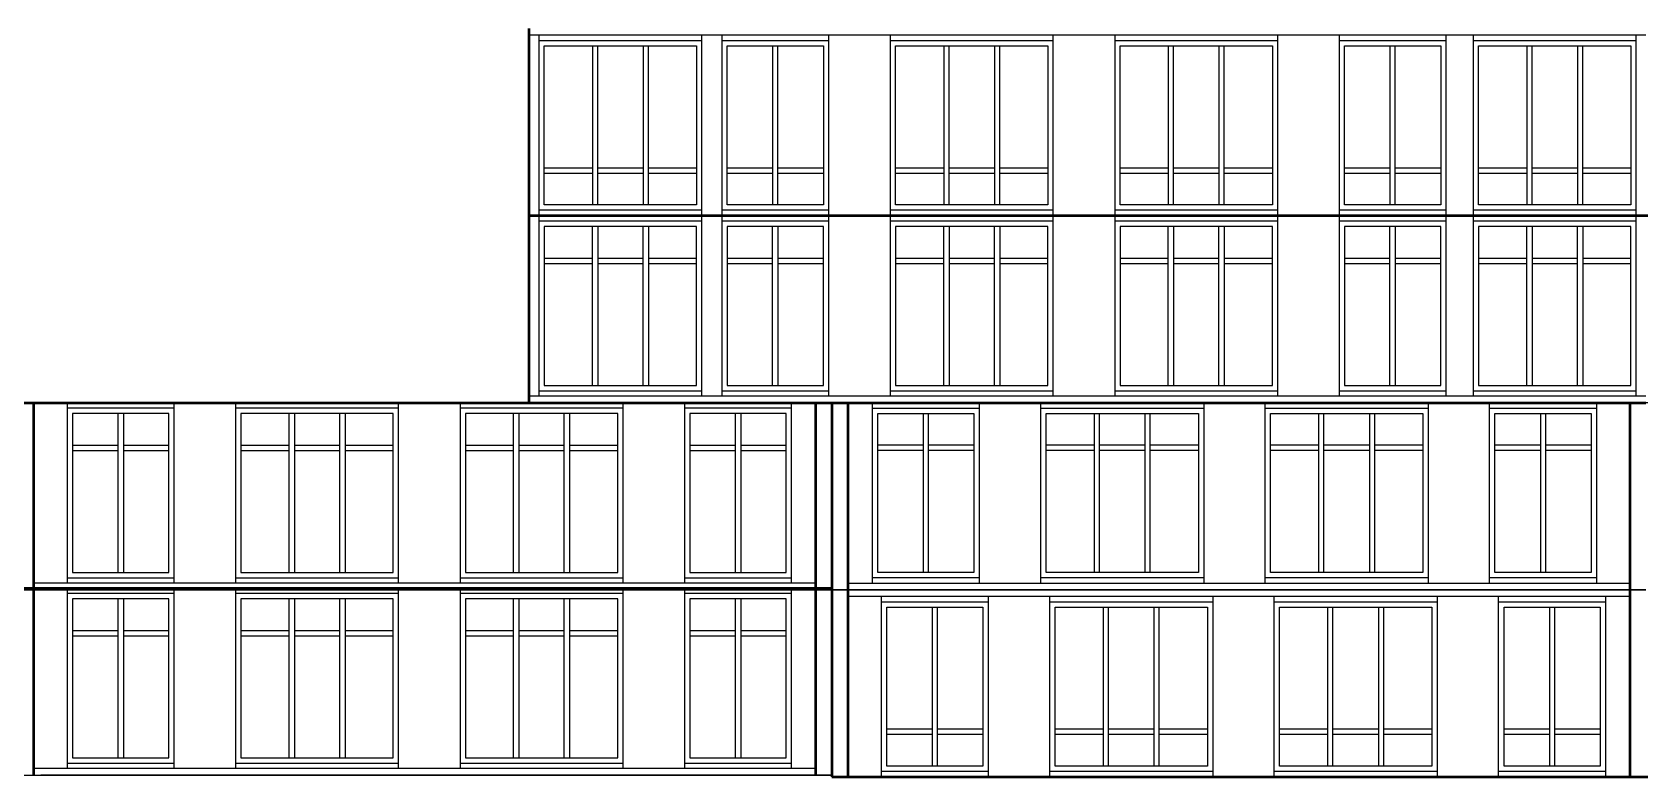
# Model space of a CAD drawing. Header units: centimetres. Extents: x 101 to 201, y 97 to 167.
# Drawn here: x 163.3 to 171.88, y 114.75 to 118.72 of the extents above; entities that cross this region are included whole.
import ezdxf

# ---------------------------------------------------------------- set-up
doc = ezdxf.new("R2010")
doc.units = ezdxf.units.CM
doc.layers.add('corte', color=1, linetype='Continuous')
doc.layers.add('grabado', color=5, linetype='Continuous')

msp = doc.modelspace()

# ---------------------------------------------------------------- linework, layer by layer
at = {"layer": 'corte', "lineweight": 50}
for p, q in [((165.9555, 116.7445), (165.9555, 118.7415)), ((165.9555, 117.7436), (184.7697, 117.7418)), ((163.2269, 116.7445), (171.9126, 116.7445)), ((167.5698, 116.7451), (167.5698, 114.7486)), ((163.2269, 115.7553), (167.5698, 115.7553)), ((167.5698, 114.7486), (189.1126, 114.748))]:
    msp.add_line(p, q, dxfattribs=at)
at = {"layer": 'corte'}
for p, q in [((167.8482, 117.7424), (167.814, 117.7424)), ((168.9174, 117.7424), (168.8832, 117.7424)), ((169.9866, 117.7424), (169.9524, 117.7424)), ((164.356, 116.7445), (164.3218, 116.7445)), ((165.4252, 116.7445), (165.391, 116.7445)), ((165.9555, 116.7445), (171.9126, 116.7445)), ((166.4944, 116.7445), (166.4602, 116.7445)), ((184.7697, 116.7439), (166.8427, 116.7445)), ((167.4922, 116.7445), (167.4922, 116.7451)), ((163.2269, 115.7465), (171.9126, 115.7465)), ((164, 115.7465), (164, 115.7472)), ((164.356, 115.7553), (164.3218, 115.7553)), ((165.4252, 115.7553), (165.391, 115.7553)), ((166.4944, 115.7553), (166.4602, 115.7553)), ((171.9126, 115.7465), (167.5698, 115.7465)), ((168.3428, 115.7465), (168.3429, 115.7459)), ((171.1395, 115.7465), (171.1395, 115.7472)), ((163.2269, 114.7574), (167.5698, 114.7574)), ((167.5698, 114.7574), (163.3505, 114.7574)), ((164, 114.7574), (164, 114.758)), ((168.6988, 114.7486), (168.6646, 114.7486)), ((169.768, 114.7486), (169.7338, 114.7486)), ((170.8372, 114.7486), (170.803, 114.7486))]:
    msp.add_line(p, q, dxfattribs=at)
at = {"layer": 'grabado'}
for p, q in [((171.9126, 118.7057), (165.9555, 118.7057)), ((166.0067, 118.7057), (166.0067, 116.7803)), ((166.8764, 116.7803), (166.8764, 118.7057)), ((166.9828, 118.7057), (166.9828, 116.7803)), ((167.5531, 116.7803), (167.5531, 118.7057)), ((167.881, 118.7057), (167.881, 116.7803)), ((168.7506, 116.7803), (168.7506, 118.7057)), ((169.0785, 118.7057), (169.0785, 116.7803)), ((169.9481, 116.7803), (169.9481, 118.7057)), ((170.276, 118.7057), (170.276, 116.7803)), ((170.8462, 116.7803), (170.8462, 118.7057)), ((170.9913, 118.7057), (170.9913, 116.7803)), ((171.8609, 116.7803), (171.8609, 118.7057)), ((166.0067, 118.6772), (166.8764, 118.6772)), ((166.0353, 117.8006), (166.0353, 118.6487)), ((166.0353, 118.6487), (166.8479, 118.6487)), ((166.2919, 118.6487), (166.2919, 117.8006)), ((166.3204, 117.8006), (166.3204, 118.6487)), ((166.5627, 118.6487), (166.5627, 117.8006)), ((166.5912, 117.8006), (166.5912, 118.6487)), ((166.8479, 118.6487), (166.8479, 117.8006)), ((166.9828, 118.6772), (167.5531, 118.6772)), ((167.0113, 117.8006), (167.0113, 118.6487)), ((167.0113, 118.6487), (167.5246, 118.6487)), ((167.2537, 118.6487), (167.2537, 117.8006)), ((167.2822, 117.8006), (167.2822, 118.6487)), ((167.5246, 118.6487), (167.5246, 117.8006)), ((167.881, 118.6772), (168.7506, 118.6772)), ((167.9095, 117.8006), (167.9095, 118.6487)), ((167.9095, 118.6487), (168.7221, 118.6487)), ((168.1661, 118.6487), (168.1661, 117.8006)), ((168.1946, 117.8006), (168.1946, 118.6487)), ((168.4369, 118.6487), (168.4369, 117.8006)), ((168.4655, 117.8006), (168.4655, 118.6487)), ((168.7221, 118.6487), (168.7221, 117.8006)), ((169.0785, 118.6772), (169.9481, 118.6772)), ((169.107, 117.8006), (169.107, 118.6487)), ((169.107, 118.6487), (169.9196, 118.6487)), ((169.3636, 118.6487), (169.3636, 117.8006)), ((169.3921, 117.8006), (169.3921, 118.6487)), ((169.6344, 118.6487), (169.6344, 117.8006)), ((169.663, 117.8006), (169.663, 118.6487)), ((169.9196, 118.6487), (169.9196, 117.8006)), ((170.276, 118.6772), (170.8462, 118.6772)), ((170.3045, 118.6487), (170.8177, 118.6487)), ((170.3045, 117.8006), (170.3045, 118.6487)), ((170.5468, 118.6487), (170.5468, 117.8006)), ((170.5753, 117.8006), (170.5753, 118.6487)), ((170.8177, 118.6487), (170.8177, 117.8006)), ((170.9913, 118.6772), (171.8609, 118.6772)), ((171.0198, 117.8006), (171.0198, 118.6487)), ((171.0198, 118.6487), (171.8324, 118.6487)), ((171.2764, 118.6487), (171.2764, 117.8006)), ((171.3049, 117.8006), (171.3049, 118.6487)), ((171.5473, 118.6487), (171.5473, 117.8006)), ((171.5758, 117.8006), (171.5758, 118.6487)), ((171.8324, 118.6487), (171.8324, 117.8006)), ((166.0353, 117.9986), (166.2919, 117.9986)), ((166.0353, 117.9701), (166.2919, 117.9701)), ((166.3204, 117.9986), (166.5627, 117.9986)), ((166.3204, 117.9701), (166.5627, 117.9701)), ((166.5912, 117.9986), (166.8479, 117.9986)), ((166.5912, 117.9701), (166.8479, 117.9701)), ((167.0113, 117.9986), (167.2537, 117.9986)), ((167.0113, 117.9701), (167.2537, 117.9701)), ((167.2822, 117.9986), (167.5246, 117.9986)), ((167.2822, 117.9701), (167.5246, 117.9701)), ((167.9095, 117.9986), (168.1661, 117.9986)), ((167.9095, 117.9701), (168.1661, 117.9701)), ((168.1946, 117.9986), (168.4369, 117.9986)), ((168.1946, 117.9701), (168.4369, 117.9701)), ((168.4655, 117.9986), (168.7221, 117.9986)), ((168.4655, 117.9701), (168.7221, 117.9701)), ((169.107, 117.9986), (169.3636, 117.9986)), ((169.107, 117.9701), (169.3636, 117.9701)), ((169.3921, 117.9986), (169.6344, 117.9986)), ((169.3921, 117.9701), (169.6344, 117.9701)), ((169.663, 117.9986), (169.9196, 117.9986)), ((169.663, 117.9701), (169.9196, 117.9701)), ((170.3045, 117.9986), (170.5468, 117.9986)), ((170.3045, 117.9701), (170.5468, 117.9701)), ((170.5753, 117.9986), (170.8177, 117.9986)), ((170.5753, 117.9701), (170.8177, 117.9701)), ((171.0198, 117.9986), (171.2764, 117.9986)), ((171.0198, 117.9701), (171.2764, 117.9701)), ((171.3049, 117.9986), (171.5473, 117.9986)), ((171.3049, 117.9701), (171.5473, 117.9701)), ((171.5758, 117.9986), (171.8324, 117.9986)), ((171.5758, 117.9701), (171.8324, 117.9701)), ((166.8764, 117.7721), (166.0067, 117.7721)), ((166.8479, 117.8006), (166.0353, 117.8006)), ((167.5531, 117.7721), (166.9828, 117.7721)), ((167.5246, 117.8006), (167.0113, 117.8006)), ((168.7506, 117.7721), (167.881, 117.7721)), ((168.7221, 117.8006), (167.9095, 117.8006)), ((169.9481, 117.7721), (169.0785, 117.7721)), ((169.9196, 117.8006), (169.107, 117.8006)), ((170.8462, 117.7721), (170.276, 117.7721)), ((170.8177, 117.8006), (170.3045, 117.8006)), ((171.8609, 117.7721), (170.9913, 117.7721)), ((171.8324, 117.8006), (171.0198, 117.8006)), ((166.8764, 117.7139), (166.0067, 117.7139)), ((166.8479, 117.6854), (166.0353, 117.6854)), ((166.0353, 117.6854), (166.0353, 116.8373)), ((166.2919, 116.8373), (166.2919, 117.6854)), ((166.3204, 117.6854), (166.3204, 116.8373)), ((166.5627, 116.8373), (166.5627, 117.6854)), ((166.5912, 117.6854), (166.5912, 116.8373)), ((166.8046, 117.7424), (166.8046, 117.7412)), ((166.8479, 116.8373), (166.8479, 117.6854)), ((167.5531, 117.7139), (166.9828, 117.7139)), ((167.5246, 117.6854), (167.0113, 117.6854)), ((167.0113, 117.6854), (167.0113, 116.8373)), ((167.2537, 116.8373), (167.2537, 117.6854)), ((167.2822, 117.6854), (167.2822, 116.8373)), ((167.5246, 116.8373), (167.5246, 117.6854)), ((168.7506, 117.7139), (167.881, 117.7139)), ((168.7221, 117.6854), (167.9095, 117.6854)), ((167.9095, 117.6854), (167.9095, 116.8373)), ((168.1661, 116.8373), (168.1661, 117.6854)), ((168.1946, 117.6854), (168.1946, 116.8373)), ((168.4369, 116.8373), (168.4369, 117.6854)), ((168.4655, 117.6854), (168.4655, 116.8373)), ((168.7221, 116.8373), (168.7221, 117.6854)), ((169.9481, 117.7139), (169.0785, 117.7139)), ((169.9196, 117.6854), (169.107, 117.6854)), ((169.107, 117.6854), (169.107, 116.8373)), ((169.3636, 116.8373), (169.3636, 117.6854)), ((169.3921, 117.6854), (169.3921, 116.8373)), ((169.6344, 116.8373), (169.6344, 117.6854)), ((169.663, 117.6854), (169.663, 116.8373)), ((169.9196, 116.8373), (169.9196, 117.6854)), ((170.8462, 117.7139), (170.276, 117.7139)), ((170.3045, 117.6854), (170.3045, 116.8373)), ((170.8177, 117.6854), (170.3045, 117.6854)), ((170.5468, 116.8373), (170.5468, 117.6854)), ((170.5753, 117.6854), (170.5753, 116.8373)), ((170.8177, 116.8373), (170.8177, 117.6854)), ((171.8609, 117.7139), (170.9913, 117.7139)), ((171.8324, 117.6854), (171.0198, 117.6854)), ((171.0198, 117.6854), (171.0198, 116.8373)), ((171.2764, 116.8373), (171.2764, 117.6854)), ((171.3049, 117.6854), (171.3049, 116.8373)), ((171.5473, 116.8373), (171.5473, 117.6854)), ((171.5758, 117.6854), (171.5758, 116.8373)), ((171.8324, 116.8373), (171.8324, 117.6854)), ((166.0353, 117.5159), (166.2919, 117.5159)), ((166.3204, 117.5159), (166.5627, 117.5159)), ((166.5912, 117.5159), (166.8479, 117.5159)), ((167.0113, 117.5159), (167.2537, 117.5159)), ((167.2822, 117.5159), (167.5246, 117.5159)), ((167.9095, 117.5159), (168.1661, 117.5159)), ((168.1946, 117.5159), (168.4369, 117.5159)), ((168.4655, 117.5159), (168.7221, 117.5159)), ((169.107, 117.5159), (169.3636, 117.5159)), ((169.3921, 117.5159), (169.6344, 117.5159)), ((169.663, 117.5159), (169.9196, 117.5159)), ((170.3045, 117.5159), (170.5468, 117.5159)), ((170.5753, 117.5159), (170.8177, 117.5159)), ((171.0198, 117.5159), (171.2764, 117.5159)), ((171.3049, 117.5159), (171.5473, 117.5159)), ((171.5758, 117.5159), (171.8324, 117.5159)), ((166.0353, 117.4874), (166.2919, 117.4874)), ((166.3204, 117.4874), (166.5627, 117.4874)), ((166.5912, 117.4874), (166.8479, 117.4874)), ((167.0113, 117.4874), (167.2537, 117.4874)), ((167.2822, 117.4874), (167.5246, 117.4874)), ((167.9095, 117.4874), (168.1661, 117.4874)), ((168.1946, 117.4874), (168.4369, 117.4874)), ((168.4655, 117.4874), (168.7221, 117.4874)), ((169.107, 117.4874), (169.3636, 117.4874)), ((169.3921, 117.4874), (169.6344, 117.4874)), ((169.663, 117.4874), (169.9196, 117.4874)), ((170.3045, 117.4874), (170.5468, 117.4874)), ((170.5753, 117.4874), (170.8177, 117.4874)), ((171.0198, 117.4874), (171.2764, 117.4874)), ((171.3049, 117.4874), (171.5473, 117.4874)), ((171.5758, 117.4874), (171.8324, 117.4874)), ((166.0353, 116.8373), (166.8479, 116.8373)), ((167.0113, 116.8373), (167.5246, 116.8373)), ((167.9095, 116.8373), (168.7221, 116.8373)), ((169.107, 116.8373), (169.9196, 116.8373)), ((170.3045, 116.8373), (170.8177, 116.8373)), ((171.0198, 116.8373), (171.8324, 116.8373)), ((163.3125, 116.7445), (163.3125, 116.7432)), ((163.4907, 116.7445), (163.4907, 115.7824)), ((164.0609, 115.7824), (164.0609, 116.7445)), ((164.3888, 116.7445), (164.3888, 115.7824)), ((165.2584, 115.7824), (165.2584, 116.7445)), ((165.5863, 116.7445), (165.5863, 115.7824)), ((171.9126, 116.7803), (165.9555, 116.7803)), ((166.0067, 116.8088), (166.8764, 116.8088)), ((166.4559, 115.7824), (166.4559, 116.7445)), ((166.7838, 116.7445), (166.7838, 115.7824)), ((166.9828, 116.8088), (167.5531, 116.8088)), ((167.354, 115.7824), (167.354, 116.7445)), ((167.7855, 115.7824), (167.7855, 116.7445)), ((167.881, 116.8088), (168.7506, 116.8088)), ((168.3557, 116.7445), (168.3557, 115.7824)), ((168.6836, 115.7824), (168.6836, 116.7445)), ((169.0785, 116.8088), (169.9481, 116.8088)), ((169.5532, 116.7445), (169.5532, 115.7824)), ((169.8811, 115.7824), (169.8811, 116.7445)), ((170.276, 116.8088), (170.8462, 116.8088)), ((170.7507, 116.7445), (170.7507, 115.7824)), ((170.9913, 116.8088), (171.8609, 116.8088)), ((171.0786, 115.7824), (171.0786, 116.7445)), ((171.6489, 116.7445), (171.6489, 115.7824)), ((171.8271, 116.7445), (171.8271, 116.7432)), ((164.0609, 116.716), (163.4907, 116.716)), ((164.0324, 116.6874), (163.5192, 116.6874)), ((163.5192, 116.6874), (163.5192, 115.8394)), ((163.7615, 115.8394), (163.7615, 116.6874)), ((163.79, 116.6874), (163.79, 115.8394)), ((164.0324, 115.8394), (164.0324, 116.6874)), ((165.2584, 116.716), (164.3888, 116.716)), ((165.2299, 116.6874), (164.4173, 116.6874)), ((164.4173, 116.6874), (164.4173, 115.8394)), ((164.6739, 115.8394), (164.6739, 116.6874)), ((164.7024, 116.6874), (164.7024, 115.8394)), ((164.9448, 115.8394), (164.9448, 116.6874)), ((164.9733, 116.6874), (164.9733, 115.8394)), ((165.2299, 115.8394), (165.2299, 116.6874)), ((166.4559, 116.716), (165.5863, 116.716)), ((166.4274, 116.6874), (165.6148, 116.6874)), ((165.6148, 116.6874), (165.6148, 115.8394)), ((165.8714, 115.8394), (165.8714, 116.6874)), ((165.8999, 116.6874), (165.8999, 115.8394)), ((166.1423, 115.8394), (166.1423, 116.6874)), ((166.1708, 116.6874), (166.1708, 115.8394)), ((166.4274, 115.8394), (166.4274, 116.6874)), ((167.354, 116.716), (166.7838, 116.716)), ((166.8123, 116.6874), (166.8123, 115.8394)), ((167.3255, 116.6874), (166.8123, 116.6874)), ((167.0547, 115.8394), (167.0547, 116.6874)), ((167.0832, 116.6874), (167.0832, 115.8394)), ((167.3255, 115.8394), (167.3255, 116.6874)), ((167.7855, 116.716), (168.3557, 116.716)), ((167.814, 116.6874), (168.3272, 116.6874)), ((167.814, 115.8394), (167.814, 116.6874)), ((168.0564, 116.6874), (168.0564, 115.8394)), ((168.0849, 115.8394), (168.0849, 116.6874)), ((168.3272, 116.6874), (168.3272, 115.8394)), ((168.6836, 116.716), (169.5532, 116.716)), ((168.7121, 115.8394), (168.7121, 116.6874)), ((168.7121, 116.6874), (169.5247, 116.6874)), ((168.9687, 116.6874), (168.9687, 115.8394)), ((168.9973, 115.8394), (168.9973, 116.6874)), ((169.2396, 116.6874), (169.2396, 115.8394)), ((169.2681, 115.8394), (169.2681, 116.6874)), ((169.5247, 116.6874), (169.5247, 115.8394)), ((169.8811, 116.716), (170.7507, 116.716)), ((169.9096, 115.8394), (169.9096, 116.6874)), ((169.9096, 116.6874), (170.7222, 116.6874)), ((170.1663, 116.6874), (170.1663, 115.8394)), ((170.1948, 115.8394), (170.1948, 116.6874)), ((170.4371, 116.6874), (170.4371, 115.8394)), ((170.4656, 115.8394), (170.4656, 116.6874)), ((170.7222, 116.6874), (170.7222, 115.8394)), ((171.0786, 116.716), (171.6489, 116.716)), ((171.1071, 115.8394), (171.1071, 116.6874)), ((171.1071, 116.6874), (171.6204, 116.6874)), ((171.3495, 116.6874), (171.3495, 115.8394)), ((171.378, 115.8394), (171.378, 116.6874)), ((171.6204, 116.6874), (171.6204, 115.8394)), ((163.5192, 116.518), (163.7615, 116.518)), ((163.5192, 116.4895), (163.7615, 116.4895)), ((163.79, 116.518), (164.0324, 116.518)), ((163.79, 116.4895), (164.0324, 116.4895)), ((164.4173, 116.518), (164.6739, 116.518)), ((164.4173, 116.4895), (164.6739, 116.4895)), ((164.7024, 116.518), (164.9448, 116.518)), ((164.7024, 116.4895), (164.9448, 116.4895)), ((164.9733, 116.518), (165.2299, 116.518)), ((164.9733, 116.4895), (165.2299, 116.4895)), ((165.6148, 116.518), (165.8714, 116.518)), ((165.6148, 116.4895), (165.8714, 116.4895)), ((165.8999, 116.518), (166.1423, 116.518)), ((165.8999, 116.4895), (166.1423, 116.4895)), ((166.1708, 116.518), (166.4274, 116.518)), ((166.1708, 116.4895), (166.4274, 116.4895)), ((166.8123, 116.518), (167.0547, 116.518)), ((166.8123, 116.4895), (167.0547, 116.4895)), ((167.0832, 116.518), (167.3255, 116.518)), ((167.0832, 116.4895), (167.3255, 116.4895)), ((168.0564, 116.518), (167.814, 116.518)), ((168.0564, 116.4895), (167.814, 116.4895)), ((168.3272, 116.518), (168.0849, 116.518)), ((168.3272, 116.4895), (168.0849, 116.4895)), ((168.9687, 116.518), (168.7121, 116.518)), ((168.9687, 116.4895), (168.7121, 116.4895)), ((169.2396, 116.518), (168.9973, 116.518)), ((169.2396, 116.4895), (168.9973, 116.4895)), ((169.5247, 116.518), (169.2681, 116.518)), ((169.5247, 116.4895), (169.2681, 116.4895)), ((170.1663, 116.518), (169.9096, 116.518)), ((170.1663, 116.4895), (169.9096, 116.4895)), ((170.4371, 116.518), (170.1948, 116.518)), ((170.4371, 116.4895), (170.1948, 116.4895)), ((170.7222, 116.518), (170.4656, 116.518)), ((170.7222, 116.4895), (170.4656, 116.4895)), ((171.3495, 116.518), (171.1071, 116.518)), ((171.3495, 116.4895), (171.1071, 116.4895)), ((171.6204, 116.518), (171.378, 116.518)), ((171.6204, 116.4895), (171.378, 116.4895)), ((167.4842, 115.7824), (163.3125, 115.7824)), ((163.4907, 115.8109), (164.0609, 115.8109)), ((163.5192, 115.8394), (164.0324, 115.8394)), ((164.3888, 115.8109), (165.2584, 115.8109)), ((164.4173, 115.8394), (165.2299, 115.8394)), ((165.5863, 115.8109), (166.4559, 115.8109)), ((165.6148, 115.8394), (166.4274, 115.8394)), ((166.7838, 115.8109), (167.354, 115.8109)), ((166.8123, 115.8394), (167.3255, 115.8394)), ((167.6553, 115.7824), (171.8271, 115.7824)), ((168.3557, 115.8109), (167.7855, 115.8109)), ((168.3272, 115.8394), (167.814, 115.8394)), ((169.5532, 115.8109), (168.6836, 115.8109)), ((169.5247, 115.8394), (168.7121, 115.8394)), ((170.7507, 115.8109), (169.8811, 115.8109)), ((170.7222, 115.8394), (169.9096, 115.8394)), ((171.6489, 115.8109), (171.0786, 115.8109)), ((171.6204, 115.8394), (171.1071, 115.8394)), ((163.3125, 115.7553), (163.3125, 115.7541)), ((163.4907, 115.7553), (163.4907, 114.7932)), ((164.0609, 115.7268), (163.4907, 115.7268)), ((164.0324, 115.6983), (163.5192, 115.6983)), ((163.5192, 115.6983), (163.5192, 114.8503)), ((163.7615, 114.8503), (163.7615, 115.6983)), ((163.79, 115.6983), (163.79, 114.8503)), ((164.0324, 114.8503), (164.0324, 115.6983)), ((164.0609, 114.7932), (164.0609, 115.7553)), ((164.3888, 115.7553), (164.3888, 114.7932)), ((165.2584, 115.7268), (164.3888, 115.7268)), ((165.2299, 115.6983), (164.4173, 115.6983)), ((164.4173, 115.6983), (164.4173, 114.8503)), ((164.6739, 114.8503), (164.6739, 115.6983)), ((164.7024, 115.6983), (164.7024, 114.8503)), ((164.9448, 114.8503), (164.9448, 115.6983)), ((164.9733, 115.6983), (164.9733, 114.8503)), ((165.2299, 114.8503), (165.2299, 115.6983)), ((165.2584, 114.7932), (165.2584, 115.7553)), ((165.5863, 115.7553), (165.5863, 114.7932)), ((166.4559, 115.7268), (165.5863, 115.7268)), ((166.4274, 115.6983), (165.6148, 115.6983)), ((165.6148, 115.6983), (165.6148, 114.8503)), ((165.8714, 114.8503), (165.8714, 115.6983)), ((165.8999, 115.6983), (165.8999, 114.8503)), ((166.1423, 114.8503), (166.1423, 115.6983)), ((166.1708, 115.6983), (166.1708, 114.8503)), ((166.4274, 114.8503), (166.4274, 115.6983)), ((166.4559, 114.7932), (166.4559, 115.7553)), ((166.7838, 115.7553), (166.7838, 114.7932)), ((167.354, 115.7268), (166.7838, 115.7268)), ((166.8123, 115.6983), (166.8123, 114.8503)), ((167.3255, 115.6983), (166.8123, 115.6983)), ((167.0547, 114.8503), (167.0547, 115.6983)), ((167.0832, 115.6983), (167.0832, 114.8503)), ((167.3255, 114.8503), (167.3255, 115.6983)), ((167.354, 114.7932), (167.354, 115.7553)), ((171.8271, 115.7107), (167.6553, 115.7107)), ((167.8335, 114.7486), (167.8335, 115.7107)), ((168.4037, 115.7107), (168.4037, 114.7486)), ((168.7316, 114.7486), (168.7316, 115.7107)), ((169.6013, 115.7107), (169.6013, 114.7486)), ((169.9291, 114.7486), (169.9291, 115.7107)), ((170.7988, 115.7107), (170.7988, 114.7486)), ((171.1266, 114.7486), (171.1266, 115.7107)), ((171.6969, 115.7107), (171.6969, 114.7486)), ((167.8335, 115.6822), (168.4037, 115.6822)), ((167.862, 114.8056), (167.862, 115.6537)), ((167.862, 115.6537), (168.3752, 115.6537)), ((168.1044, 115.6537), (168.1044, 114.8056)), ((168.1329, 114.8056), (168.1329, 115.6537)), ((168.3752, 115.6537), (168.3752, 114.8056)), ((168.7316, 115.6822), (169.6013, 115.6822)), ((168.7601, 114.8056), (168.7601, 115.6537)), ((168.7601, 115.6537), (169.5727, 115.6537)), ((169.0168, 115.6537), (169.0168, 114.8056)), ((169.0453, 114.8056), (169.0453, 115.6537)), ((169.2876, 115.6537), (169.2876, 114.8056)), ((169.3161, 114.8056), (169.3161, 115.6537)), ((169.5727, 115.6537), (169.5727, 114.8056)), ((169.9291, 115.6822), (170.7988, 115.6822)), ((169.9577, 114.8056), (169.9577, 115.6537)), ((169.9577, 115.6537), (170.7702, 115.6537)), ((170.2143, 115.6537), (170.2143, 114.8056)), ((170.2428, 114.8056), (170.2428, 115.6537)), ((170.4851, 115.6537), (170.4851, 114.8056)), ((170.5136, 114.8056), (170.5136, 115.6537)), ((170.7702, 115.6537), (170.7702, 114.8056)), ((171.1266, 115.6822), (171.6969, 115.6822)), ((171.1552, 115.6537), (171.6684, 115.6537)), ((171.1552, 114.8056), (171.1552, 115.6537)), ((171.3975, 115.6537), (171.3975, 114.8056)), ((171.426, 114.8056), (171.426, 115.6537)), ((171.6684, 115.6537), (171.6684, 114.8056)), ((163.5192, 115.5288), (163.7615, 115.5288)), ((163.79, 115.5288), (164.0324, 115.5288)), ((164.4173, 115.5288), (164.6739, 115.5288)), ((164.7024, 115.5288), (164.9448, 115.5288)), ((164.9733, 115.5288), (165.2299, 115.5288)), ((165.6148, 115.5288), (165.8714, 115.5288)), ((165.8999, 115.5288), (166.1423, 115.5288)), ((166.1708, 115.5288), (166.4274, 115.5288)), ((166.8123, 115.5288), (167.0547, 115.5288)), ((167.0832, 115.5288), (167.3255, 115.5288)), ((163.5192, 115.5003), (163.7615, 115.5003)), ((163.79, 115.5003), (164.0324, 115.5003)), ((164.4173, 115.5003), (164.6739, 115.5003)), ((164.7024, 115.5003), (164.9448, 115.5003)), ((164.9733, 115.5003), (165.2299, 115.5003)), ((165.6148, 115.5003), (165.8714, 115.5003)), ((165.8999, 115.5003), (166.1423, 115.5003)), ((166.1708, 115.5003), (166.4274, 115.5003)), ((166.8123, 115.5003), (167.0547, 115.5003)), ((167.0832, 115.5003), (167.3255, 115.5003)), ((167.862, 115.0036), (168.1044, 115.0036)), ((167.862, 114.9751), (168.1044, 114.9751)), ((168.1329, 115.0036), (168.3752, 115.0036)), ((168.1329, 114.9751), (168.3752, 114.9751)), ((168.7601, 115.0036), (169.0168, 115.0036)), ((168.7601, 114.9751), (169.0168, 114.9751)), ((169.0453, 115.0036), (169.2876, 115.0036)), ((169.0453, 114.9751), (169.2876, 114.9751)), ((169.3161, 115.0036), (169.5727, 115.0036)), ((169.3161, 114.9751), (169.5727, 114.9751)), ((169.9577, 115.0036), (170.2143, 115.0036)), ((169.9577, 114.9751), (170.2143, 114.9751)), ((170.2428, 115.0036), (170.4851, 115.0036)), ((170.2428, 114.9751), (170.4851, 114.9751)), ((170.5136, 115.0036), (170.7702, 115.0036)), ((170.5136, 114.9751), (170.7702, 114.9751)), ((171.1552, 115.0036), (171.3975, 115.0036)), ((171.1552, 114.9751), (171.3975, 114.9751)), ((171.426, 115.0036), (171.6684, 115.0036)), ((171.426, 114.9751), (171.6684, 114.9751)), ((163.5192, 114.8503), (164.0324, 114.8503)), ((164.4173, 114.8503), (165.2299, 114.8503)), ((165.6148, 114.8503), (166.4274, 114.8503)), ((166.8123, 114.8503), (167.3255, 114.8503)), ((167.4842, 114.7932), (163.3125, 114.7932)), ((163.4907, 114.8217), (164.0609, 114.8217)), ((164.3888, 114.8217), (165.2584, 114.8217)), ((165.5863, 114.8217), (166.4559, 114.8217)), ((166.7838, 114.8217), (167.354, 114.8217)), ((168.4037, 114.7771), (167.8335, 114.7771)), ((168.3752, 114.8056), (167.862, 114.8056)), ((169.6013, 114.7771), (168.7316, 114.7771)), ((169.5727, 114.8056), (168.7601, 114.8056)), ((170.7988, 114.7771), (169.9291, 114.7771)), ((170.7702, 114.8056), (169.9577, 114.8056)), ((171.6969, 114.7771), (171.1266, 114.7771)), ((171.6684, 114.8056), (171.1552, 114.8056)), ((167.6553, 114.7486), (167.6553, 114.7498))]:
    msp.add_line(p, q, dxfattribs=at)
at = {"layer": 'grabado', "lineweight": 50}
for p, q in [((163.3125, 114.7574), (163.3125, 116.7445)), ((167.4842, 114.7574), (167.4842, 116.7445)), ((167.6553, 116.7445), (167.6553, 114.7486)), ((171.8271, 116.7445), (171.8271, 114.7486))]:
    msp.add_line(p, q, dxfattribs=at)

doc.saveas('drawing.dxf')
